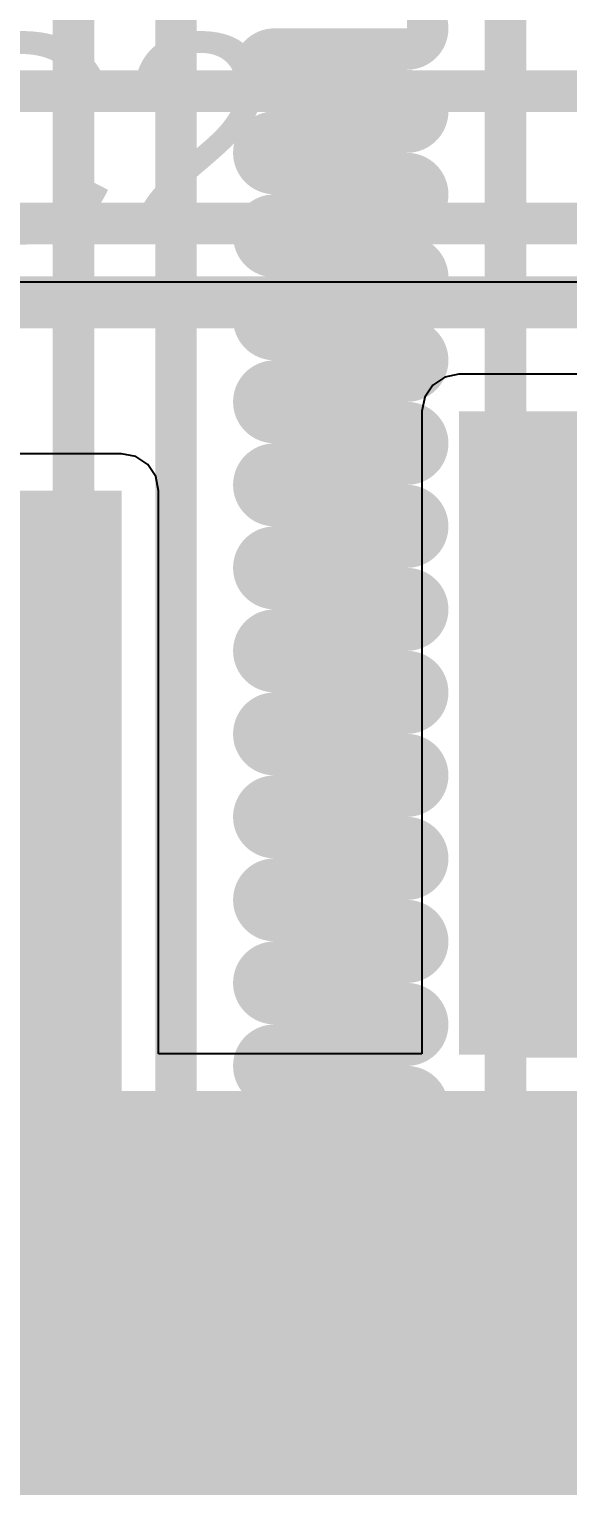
# Model space of a CAD drawing. Header units: millimetres. Extents: x -0.43 to 2.06, y -0.4 to 2.49.
# Drawn here: x 0.8077 to 0.9115, y 0.9902 to 1.271 of the extents above; entities that cross this region are included whole.
import ezdxf

# ---------------------------------------------------------------- set-up
doc = ezdxf.new("R2010")
doc.units = ezdxf.units.MM
doc.header["$MEASUREMENT"] = 0
for name, color, linetype in [('BottomLayer', 5, 'Continuous'), ('TopLayer', 1, 'Continuous'), ('TopOverlay', 2, 'Continuous'), ('TopPaste', 8, 'Continuous'), ('TopSolder', 216, 'Continuous')]:
    doc.layers.add(name, color=color, linetype=linetype)
doc.styles.add('Arial', font='', dxfattribs={"height": 0.2})
doc.styles.get('Arial').set_extended_font_data('Arial')

# ---------------------------------------------------------------- blocks, each defined once
blk = doc.blocks.new('CASE_E_13')
at = {"layer": 'TopLayer'}
blk.add_hatch(color=1, dxfattribs=at).paths.add_polyline_path([(-0.05492125, 0.05059055), (0.05492125, 0.05059055), (0.05492125, -0.05059055), (-0.05492125, -0.05059055)])
at = {"layer": 'TopPaste'}
blk.add_hatch(color=8, dxfattribs=at).paths.add_polyline_path([(-0.05492125, 0.05059055), (0.05492125, 0.05059055), (0.05492125, -0.05059055), (-0.05492125, -0.05059055)])
at = {"layer": 'TopSolder'}
blk.add_hatch(color=216, dxfattribs=at).paths.add_polyline_path([(-0.05892125, 0.05459055), (0.05892125, 0.05459055), (0.05892125, -0.05459055), (-0.05892125, -0.05459055)])
at = {"layer": 'TopOverlay', "const_width": 0.01}
for points in [[(0.2767716, 0.091), (-0.0152284, 0.091)], [(0.2767716, -0.091), (-0.0152284, -0.091)]]:
    blk.add_lwpolyline(points, dxfattribs=at)

msp = doc.modelspace()

# ---------------------------------------------------------------- hatches: boundary and pattern name
at = {"layer": 'TopLayer'}
for points in [[(0.8905118, 1.0733071), (1.0605118, 1.0733071), (1.0605118, 1.1973071), (0.8905118, 1.1973071)], [(0.639, 0.919), (0.8255118, 0.919), (0.8255118, 1.1819998), (0.639, 1.1819998)], [(0.8905118, 1.0733071), (1.15, 1.0733071), (1.15, 1.1083071), (0.8905118, 1.1083071)], [(0.8025118, 0.919), (1.1265118, 0.919), (1.1265118, 1.066307), (0.8025118, 1.066307)]]:
    msp.add_hatch(color=1, dxfattribs=at).paths.add_polyline_path(points)

# ---------------------------------------------------------------- linework, layer by layer
at = {"layer": 'BottomLayer', "const_width": 0.008}
for points in [[(0.81625, 1.15275), (0.81625, 2.10625)], [(0.8995, 1.0055), (0.8995, 2.0595)], [(0.836, 1.061), (0.836, 1.466458)], [(0.855, 1.2671289), (0.8805, 1.2671289)], [(0.855, 1.2591289), (0.8805, 1.2591289)], [(0.855, 1.2511289), (0.8805, 1.2511289)], [(0.855, 1.2431289), (0.8805, 1.2431289)], [(0.855, 1.2351289), (0.8805, 1.2351289)], [(0.855, 1.2271289), (0.8805, 1.2271289)], [(0.855, 1.2191289), (0.8805, 1.2191289)], [(0.855, 1.2111289), (0.8805, 1.2111289)], [(0.855, 1.2031289), (0.8805, 1.2031289)], [(0.855, 1.1951289), (0.8805, 1.1951289)], [(0.855, 1.1871289), (0.8805, 1.1871289)], [(0.855, 1.1791289), (0.8805, 1.1791289)], [(0.855, 1.1711289), (0.8805, 1.1711289)], [(0.855, 1.1631289), (0.8805, 1.1631289)], [(0.7734303, 1.1535601), (0.8181717, 1.1088187)], [(0.855, 1.1551289), (0.8805, 1.1551289)], [(0.81625, 1.14125), (0.81625, 1.15275)], [(0.7677735, 1.1479033), (0.8125149, 1.1031619)], [(0.855, 1.1471289), (0.8805, 1.1471289)], [(0.7621166, 1.1422464), (0.8181717, 1.0861913)], [(0.812309, 1.137309), (0.81625, 1.14125)], [(0.855, 1.1391289), (0.8805, 1.1391289)], [(0.7564598, 1.1365896), (0.8125149, 1.0805345)], [(0.7508029, 1.1309327), (0.8149328, 1.0668028)], [(0.855, 1.1311289), (0.8805, 1.1311289)], [(0.7451461, 1.1252759), (0.809276, 1.061146)], [(0.855, 1.1231289), (0.8805, 1.1231289)], [(0.855, 1.1151289), (0.8805, 1.1151289)], [(0.8181716, 1.1088186), (0.8181717, 1.1088187)], [(0.855, 1.1071289), (0.8805, 1.1071289)], [(0.8125148, 1.1031618), (0.8125149, 1.1031619)], [(0.855, 1.0991289), (0.8805, 1.0991289)], [(0.855, 1.0911289), (0.8805, 1.0911289)], [(0.8181716, 1.0861912), (0.8181717, 1.0861913)], [(0.855, 1.0831289), (0.8805, 1.0831289)], [(0.8125148, 1.0805344), (0.8125149, 1.0805345)], [(0.855, 1.0751289), (0.8805, 1.0751289)], [(0.8149327, 1.0668027), (0.8149328, 1.0668028)], [(0.855, 1.0671289), (0.8805, 1.0671289)], [(0.753, 0.978), (0.836, 1.061)], [(0.8092759, 1.0611459), (0.809276, 1.061146)], [(0.8548828, 1.0591289), (0.8805, 1.0591289)], [(0.8548828, 1.0511289), (0.8805, 1.0511289)], [(0.8526106, 1.0431289), (0.8805, 1.0431289)], [(0.8526106, 1.0351289), (0.8548143, 1.0351289)], [(0.8628143, 1.0248143), (0.8628143, 1.0271289)], [(0.8531284, 1.0151284), (0.8628143, 1.0248143)], [(0.768, 0.93), (0.8531284, 1.0151284)], [(0.772, 0.878), (0.8995, 1.0055)]]:
    msp.add_lwpolyline(points, dxfattribs=at)
for points in [[(0.8805, 1.2751289, -0.9999999999999999), (0.8805, 1.2671289)], [(0.855, 1.2591289, -0.9999999999999999), (0.855, 1.2671289)], [(0.8805, 1.2591289, -0.9999999999999999), (0.8805, 1.2511289)], [(0.855, 1.2431289, -0.9999999999999999), (0.855, 1.2511289)], [(0.8805, 1.2431289, -0.9999999999999999), (0.8805, 1.2351289)], [(0.855, 1.2271289, -0.9999999999999999), (0.855, 1.2351289)], [(0.8805, 1.2271289, -0.9999999999999999), (0.8805, 1.2191289)], [(0.855, 1.2111289, -0.9999999999999999), (0.855, 1.2191289)], [(0.8805, 1.2111289, -0.9999999999999999), (0.8805, 1.2031289)], [(0.855, 1.1951289, -0.9999999999999999), (0.855, 1.2031289)], [(0.8805, 1.1951289, -0.9999999999999999), (0.8805, 1.1871289)], [(0.855, 1.1791289, -0.9999999999999999), (0.855, 1.1871289)], [(0.8805, 1.1791289, -0.9999999999999999), (0.8805, 1.1711289)], [(0.855, 1.1631289, -0.9999999999999999), (0.855, 1.1711289)], [(0.8805, 1.1631289, -0.9999999999999999), (0.8805, 1.1551289)], [(0.855, 1.1471289, -0.9999999999999999), (0.855, 1.1551289)], [(0.8805, 1.1471289, -0.9999999999999999), (0.8805, 1.1391289)], [(0.855, 1.1311289, -0.9999999999999999), (0.855, 1.1391289)], [(0.812309, 1.137309, -0.4142187400102284), (0.8009952, 1.137309)], [(0.8805, 1.1311289, -0.9999999999999999), (0.8805, 1.1231289)], [(0.855, 1.1151289, -0.9999999999999999), (0.855, 1.1231289)], [(0.8805, 1.1151289, -0.9999999999999999), (0.8805, 1.1071289)], [(0.8181716, 1.1088186, -0.4142032069726438), (0.8181717, 1.1031619)], [(0.855, 1.0991289, -0.9999999999999999), (0.855, 1.1071289)], [(0.8181717, 1.1031619, -0.4142135623730951), (0.8125149, 1.1031619)], [(0.8805, 1.0991289, -0.9999999999999999), (0.8805, 1.0911289)], [(0.855, 1.0831289, -0.9999999999999999), (0.855, 1.0911289)], [(0.8181716, 1.0861912, -0.4142032069726438), (0.8181717, 1.0805345)], [(0.8805, 1.0831289, -0.9999999999999999), (0.8805, 1.0751289)], [(0.8181717, 1.0805345, -0.4142135623730951), (0.8125149, 1.0805345)], [(0.855, 1.0671289, -0.9999999999999999), (0.855, 1.0751289)], [(0.8149327, 1.0668027, -0.4142032069726438), (0.8149328, 1.061146)], [(0.8805, 1.0671289, -0.9999999999999999), (0.8805, 1.0591289)], [(0.8149328, 1.061146, -0.4142135623730951), (0.809276, 1.061146)], [(0.8548828, 1.0511289, -0.9999999999999999), (0.8548828, 1.0591289)], [(0.803619, 1.055489, -0.4142032069726438), (0.8036191, 1.0498323)], [(0.8805, 1.0511289, -0.9999999999999999), (0.8805, 1.0431289)], [(0.8526106, 1.0351289, -0.9999999999999999), (0.8526106, 1.0431289)], [(0.8548143, 1.0351289, -0.4142135623730951), (0.8628143, 1.0271289)]]:
    msp.add_lwpolyline(points, format="xyb", dxfattribs=at)
at = {"layer": 'BottomLayer', "const_width": 0.004}
for points in [[(0.853, 1.2671289, 1), (0.857, 1.2671289, 1)], [(0.853, 1.2671289, 1), (0.857, 1.2671289, 1)], [(0.8785, 1.2671289, 1), (0.8825, 1.2671289, 1)], [(0.8785, 1.2671289, 1), (0.8825, 1.2671289, 1)], [(0.853, 1.2591289, 1), (0.857, 1.2591289, 1)], [(0.853, 1.2591289, 1), (0.857, 1.2591289, 1)], [(0.8785, 1.2591289, 1), (0.8825, 1.2591289, 1)], [(0.8785, 1.2591289, 1), (0.8825, 1.2591289, 1)], [(0.853, 1.2511289, 1), (0.857, 1.2511289, 1)], [(0.853, 1.2511289, 1), (0.857, 1.2511289, 1)], [(0.8785, 1.2511289, 1), (0.8825, 1.2511289, 1)], [(0.8785, 1.2511289, 1), (0.8825, 1.2511289, 1)], [(0.853, 1.2431289, 1), (0.857, 1.2431289, 1)], [(0.853, 1.2431289, 1), (0.857, 1.2431289, 1)], [(0.8785, 1.2431289, 1), (0.8825, 1.2431289, 1)], [(0.8785, 1.2431289, 1), (0.8825, 1.2431289, 1)], [(0.853, 1.2351289, 1), (0.857, 1.2351289, 1)], [(0.853, 1.2351289, 1), (0.857, 1.2351289, 1)], [(0.8785, 1.2351289, 1), (0.8825, 1.2351289, 1)], [(0.8785, 1.2351289, 1), (0.8825, 1.2351289, 1)], [(0.853, 1.2271289, 1), (0.857, 1.2271289, 1)], [(0.853, 1.2271289, 1), (0.857, 1.2271289, 1)], [(0.8785, 1.2271289, 1), (0.8825, 1.2271289, 1)], [(0.8785, 1.2271289, 1), (0.8825, 1.2271289, 1)], [(0.853, 1.2191289, 1), (0.857, 1.2191289, 1)], [(0.853, 1.2191289, 1), (0.857, 1.2191289, 1)], [(0.8785, 1.2191289, 1), (0.8825, 1.2191289, 1)], [(0.8785, 1.2191289, 1), (0.8825, 1.2191289, 1)], [(0.853, 1.2111289, 1), (0.857, 1.2111289, 1)], [(0.853, 1.2111289, 1), (0.857, 1.2111289, 1)], [(0.8785, 1.2111289, 1), (0.8825, 1.2111289, 1)], [(0.8785, 1.2111289, 1), (0.8825, 1.2111289, 1)], [(0.853, 1.2031289, 1), (0.857, 1.2031289, 1)], [(0.853, 1.2031289, 1), (0.857, 1.2031289, 1)], [(0.8785, 1.2031289, 1), (0.8825, 1.2031289, 1)], [(0.8785, 1.2031289, 1), (0.8825, 1.2031289, 1)], [(0.853, 1.1951289, 1), (0.857, 1.1951289, 1)], [(0.853, 1.1951289, 1), (0.857, 1.1951289, 1)], [(0.8785, 1.1951289, 1), (0.8825, 1.1951289, 1)], [(0.8785, 1.1951289, 1), (0.8825, 1.1951289, 1)], [(0.853, 1.1871289, 1), (0.857, 1.1871289, 1)], [(0.853, 1.1871289, 1), (0.857, 1.1871289, 1)], [(0.8785, 1.1871289, 1), (0.8825, 1.1871289, 1)], [(0.8785, 1.1871289, 1), (0.8825, 1.1871289, 1)], [(0.853, 1.1791289, 1), (0.857, 1.1791289, 1)], [(0.853, 1.1791289, 1), (0.857, 1.1791289, 1)], [(0.8785, 1.1791289, 1), (0.8825, 1.1791289, 1)], [(0.8785, 1.1791289, 1), (0.8825, 1.1791289, 1)], [(0.853, 1.1711289, 1), (0.857, 1.1711289, 1)], [(0.853, 1.1711289, 1), (0.857, 1.1711289, 1)], [(0.8785, 1.1711289, 1), (0.8825, 1.1711289, 1)], [(0.8785, 1.1711289, 1), (0.8825, 1.1711289, 1)], [(0.853, 1.1631289, 1), (0.857, 1.1631289, 1)], [(0.853, 1.1631289, 1), (0.857, 1.1631289, 1)], [(0.8785, 1.1631289, 1), (0.8825, 1.1631289, 1)], [(0.8785, 1.1631289, 1), (0.8825, 1.1631289, 1)], [(0.853, 1.1551289, 1), (0.857, 1.1551289, 1)], [(0.853, 1.1551289, 1), (0.857, 1.1551289, 1)], [(0.8785, 1.1551289, 1), (0.8825, 1.1551289, 1)], [(0.8785, 1.1551289, 1), (0.8825, 1.1551289, 1)], [(0.81425, 1.15275, 1), (0.81825, 1.15275, 1)], [(0.81425, 1.15275, 1), (0.81825, 1.15275, 1)], [(0.853, 1.1471289, 1), (0.857, 1.1471289, 1)], [(0.853, 1.1471289, 1), (0.857, 1.1471289, 1)], [(0.8785, 1.1471289, 1), (0.8825, 1.1471289, 1)], [(0.8785, 1.1471289, 1), (0.8825, 1.1471289, 1)], [(0.81425, 1.14125, 1), (0.81825, 1.14125, 1)], [(0.81425, 1.14125, 1), (0.81825, 1.14125, 1)], [(0.853, 1.1391289, 1), (0.857, 1.1391289, 1)], [(0.853, 1.1391289, 1), (0.857, 1.1391289, 1)], [(0.8785, 1.1391289, 1), (0.8825, 1.1391289, 1)], [(0.8785, 1.1391289, 1), (0.8825, 1.1391289, 1)], [(0.810309, 1.137309, 1), (0.814309, 1.137309, 1)], [(0.810309, 1.137309, 1), (0.814309, 1.137309, 1)], [(0.853, 1.1311289, 1), (0.857, 1.1311289, 1)], [(0.853, 1.1311289, 1), (0.857, 1.1311289, 1)], [(0.8785, 1.1311289, 1), (0.8825, 1.1311289, 1)], [(0.8785, 1.1311289, 1), (0.8825, 1.1311289, 1)], [(0.853, 1.1231289, 1), (0.857, 1.1231289, 1)], [(0.853, 1.1231289, 1), (0.857, 1.1231289, 1)], [(0.8785, 1.1231289, 1), (0.8825, 1.1231289, 1)], [(0.8785, 1.1231289, 1), (0.8825, 1.1231289, 1)], [(0.853, 1.1151289, 1), (0.857, 1.1151289, 1)], [(0.853, 1.1151289, 1), (0.857, 1.1151289, 1)], [(0.8785, 1.1151289, 1), (0.8825, 1.1151289, 1)], [(0.8785, 1.1151289, 1), (0.8825, 1.1151289, 1)], [(0.8161716, 1.1088186, 1), (0.8201716, 1.1088186, 1)], [(0.8161716, 1.1088186, 1), (0.8201716, 1.1088186, 1)], [(0.8161717, 1.1088187, 1), (0.8201717, 1.1088187, 1)], [(0.8161717, 1.1088187, 1), (0.8201717, 1.1088187, 1)], [(0.853, 1.1071289, 1), (0.857, 1.1071289, 1)], [(0.853, 1.1071289, 1), (0.857, 1.1071289, 1)], [(0.8785, 1.1071289, 1), (0.8825, 1.1071289, 1)], [(0.8785, 1.1071289, 1), (0.8825, 1.1071289, 1)], [(0.8105148, 1.1031618, 1), (0.8145148, 1.1031618, 1)], [(0.8105149, 1.1031619, 1), (0.8145149, 1.1031619, 1)], [(0.8105149, 1.1031619, 1), (0.8145149, 1.1031619, 1)], [(0.8105149, 1.1031619, 1), (0.8145149, 1.1031619, 1)], [(0.8161717, 1.1031619, 1), (0.8201717, 1.1031619, 1)], [(0.8161717, 1.1031619, 1), (0.8201717, 1.1031619, 1)], [(0.853, 1.0991289, 1), (0.857, 1.0991289, 1)], [(0.853, 1.0991289, 1), (0.857, 1.0991289, 1)], [(0.8785, 1.0991289, 1), (0.8825, 1.0991289, 1)], [(0.8785, 1.0991289, 1), (0.8825, 1.0991289, 1)], [(0.853, 1.0911289, 1), (0.857, 1.0911289, 1)], [(0.853, 1.0911289, 1), (0.857, 1.0911289, 1)], [(0.8785, 1.0911289, 1), (0.8825, 1.0911289, 1)], [(0.8785, 1.0911289, 1), (0.8825, 1.0911289, 1)], [(0.8161716, 1.0861912, 1), (0.8201716, 1.0861912, 1)], [(0.8161716, 1.0861912, 1), (0.8201716, 1.0861912, 1)], [(0.8161717, 1.0861913, 1), (0.8201717, 1.0861913, 1)], [(0.8161717, 1.0861913, 1), (0.8201717, 1.0861913, 1)], [(0.853, 1.0831289, 1), (0.857, 1.0831289, 1)], [(0.853, 1.0831289, 1), (0.857, 1.0831289, 1)], [(0.8785, 1.0831289, 1), (0.8825, 1.0831289, 1)], [(0.8785, 1.0831289, 1), (0.8825, 1.0831289, 1)], [(0.8105148, 1.0805344, 1), (0.8145148, 1.0805344, 1)], [(0.8105149, 1.0805345, 1), (0.8145149, 1.0805345, 1)], [(0.8105149, 1.0805345, 1), (0.8145149, 1.0805345, 1)], [(0.8105149, 1.0805345, 1), (0.8145149, 1.0805345, 1)], [(0.8161717, 1.0805345, 1), (0.8201717, 1.0805345, 1)], [(0.8161717, 1.0805345, 1), (0.8201717, 1.0805345, 1)], [(0.853, 1.0751289, 1), (0.857, 1.0751289, 1)], [(0.853, 1.0751289, 1), (0.857, 1.0751289, 1)], [(0.8785, 1.0751289, 1), (0.8825, 1.0751289, 1)], [(0.8785, 1.0751289, 1), (0.8825, 1.0751289, 1)], [(0.8129327, 1.0668027, 1), (0.8169327, 1.0668027, 1)], [(0.8129327, 1.0668027, 1), (0.8169327, 1.0668027, 1)], [(0.8129328, 1.0668028, 1), (0.8169328, 1.0668028, 1)], [(0.8129328, 1.0668028, 1), (0.8169328, 1.0668028, 1)], [(0.853, 1.0671289, 1), (0.857, 1.0671289, 1)], [(0.853, 1.0671289, 1), (0.857, 1.0671289, 1)], [(0.8785, 1.0671289, 1), (0.8825, 1.0671289, 1)], [(0.8785, 1.0671289, 1), (0.8825, 1.0671289, 1)], [(0.8072759, 1.0611459, 1), (0.8112759, 1.0611459, 1)], [(0.807276, 1.061146, 1), (0.811276, 1.061146, 1)], [(0.807276, 1.061146, 1), (0.811276, 1.061146, 1)], [(0.807276, 1.061146, 1), (0.811276, 1.061146, 1)], [(0.8129328, 1.061146, 1), (0.8169328, 1.061146, 1)], [(0.8129328, 1.061146, 1), (0.8169328, 1.061146, 1)], [(0.834, 1.061, 1), (0.838, 1.061, 1)], [(0.834, 1.061, 1), (0.838, 1.061, 1)], [(0.8528828, 1.0591289, 1), (0.8568828, 1.0591289, 1)], [(0.8528828, 1.0591289, 1), (0.8568828, 1.0591289, 1)], [(0.8785, 1.0591289, 1), (0.8825, 1.0591289, 1)], [(0.8785, 1.0591289, 1), (0.8825, 1.0591289, 1)], [(0.8528828, 1.0511289, 1), (0.8568828, 1.0511289, 1)], [(0.8528828, 1.0511289, 1), (0.8568828, 1.0511289, 1)], [(0.8785, 1.0511289, 1), (0.8825, 1.0511289, 1)], [(0.8785, 1.0511289, 1), (0.8825, 1.0511289, 1)], [(0.8506106, 1.0431289, 1), (0.8546106, 1.0431289, 1)], [(0.8506106, 1.0431289, 1), (0.8546106, 1.0431289, 1)], [(0.8785, 1.0431289, 1), (0.8825, 1.0431289, 1)], [(0.8785, 1.0431289, 1), (0.8825, 1.0431289, 1)], [(0.8506106, 1.0351289, 1), (0.8546106, 1.0351289, 1)], [(0.8506106, 1.0351289, 1), (0.8546106, 1.0351289, 1)], [(0.8528143, 1.0351289, 1), (0.8568143, 1.0351289, 1)], [(0.8528143, 1.0351289, 1), (0.8568143, 1.0351289, 1)], [(0.8608143, 1.0271289, 1), (0.8648143, 1.0271289, 1)], [(0.8608143, 1.0271289, 1), (0.8648143, 1.0271289, 1)], [(0.8608143, 1.0248143, 1), (0.8648143, 1.0248143, 1)], [(0.8608143, 1.0248143, 1), (0.8648143, 1.0248143, 1)], [(0.8511284, 1.0151284, 1), (0.8551284, 1.0151284, 1)], [(0.8511284, 1.0151284, 1), (0.8551284, 1.0151284, 1)], [(0.8975, 1.0055, 1), (0.9015, 1.0055, 1)], [(0.8975, 1.0055, 1), (0.9015, 1.0055, 1)]]:
    msp.add_lwpolyline(points, format="xyb", close=True, dxfattribs=at)
at = {"layer": 'TopLayer'}
for p, q in [((0.7258873, 1.2222845), (1.0091127, 1.2222845)), ((0.8854651, 1.2023538), (0.883918, 1.2000383)), ((0.8877806, 1.2039009), (0.8854651, 1.2023538)), ((0.8905118, 1.2044442), (0.8877806, 1.2039009)), ((1.0605118, 1.2044442), (0.8905118, 1.2044442)), ((0.883918, 1.2000383), (0.8833747, 1.1973071)), ((0.8833747, 1.1973071), (0.8833747, 1.1083071)), ((0.8255118, 1.189137), (0.6479729, 1.189137)), ((0.828243, 1.1885937), (0.8255118, 1.189137)), ((0.8305585, 1.1870466), (0.828243, 1.1885937)), ((0.8321056, 1.1847311), (0.8305585, 1.1870466)), ((0.8326489, 1.1819999), (0.8321056, 1.1847311)), ((0.8326489, 1.0734442), (0.8326489, 1.1819999)), ((0.8833747, 1.1083071), (0.8833747, 1.0734442)), ((0.8833747, 1.0734442), (0.8326489, 1.0734442))]:
    msp.add_line(p, q, dxfattribs=at)
at = {"layer": 'TopLayer', "const_width": 0.008}
for points in [[(0.75, 1.259), (1.053, 1.259)], [(0.7105, 1.2335), (1.0235, 1.2335)]]:
    msp.add_lwpolyline(points, dxfattribs=at)

# ---------------------------------------------------------------- block references
at = {"rotation": 180}
msp.add_blockref('CASE_E_13', (0.9545118, 1.1273071), dxfattribs=at)

# ---------------------------------------------------------------- texts
at = {"layer": 'TopOverlay', "style": 'Arial'}
msp.add_text('C2', height=0.04, dxfattribs=at).set_placement((0.7846775, 1.2300065))

doc.saveas('drawing.dxf')
